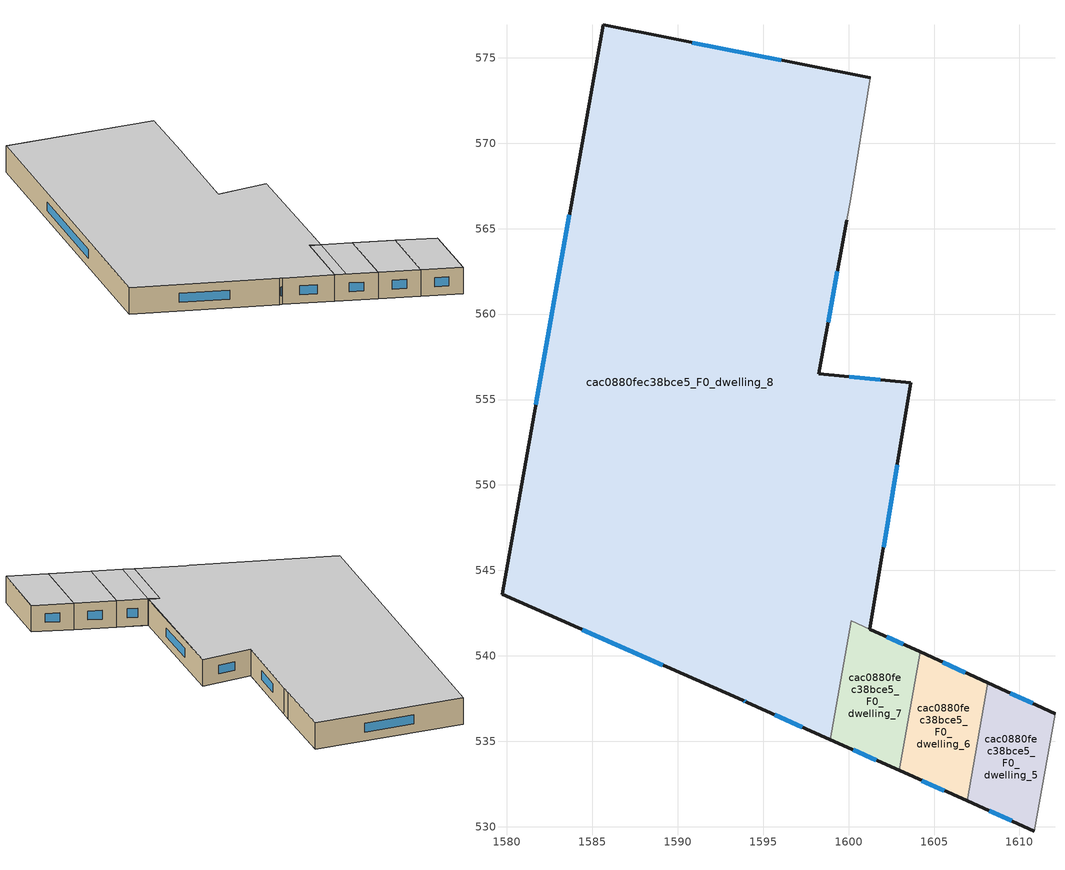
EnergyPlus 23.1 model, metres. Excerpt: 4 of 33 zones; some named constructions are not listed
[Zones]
cac0880fec38bce5_F0_dwelling_5
 floor ground (EU_floor_Construction): 1612.08,536.62 1610.86,529.75 1606.93,531.51 1608.16,538.42 z0
 wall outside (EU_wall_Construction): 1612.08,536.62 1608.16,538.42 / 1606.93,531.51 1610.86,529.75 z0:3
 wall to cac0880fec38bce5_F0_dwelling_6 (EU_wall_Construction): 1608.16,538.42 1606.93,531.51 z0:3
 wall to cac0880fec38bce5_F0_dwelling_4 (EU_wall_Construction): 1610.86,529.75 1612.08,536.62 z0:3
 window (EU_Window_Construction): 1610.77,537.22 1609.46,537.82 / 1608.24,530.93 1609.55,530.34 z1:2
 ceiling to cac0880fec38bce5_F1_dwelling_5 (EU_floor_Construction): 1610.84,529.76 1612.06,536.63 1608.16,538.42 1606.93,531.51 z3
 ceiling to cac0880fec38bce5_F1_dwelling_4 (EU_floor_Construction): 1610.86,529.75 1612.08,536.62 1612.06,536.63 1610.84,529.76 z3
cac0880fec38bce5_F0_dwelling_6
 floor ground (EU_floor_Construction): 1608.16,538.42 1606.93,531.51 1602.95,533.3 1604.18,540.23 z0
 wall outside (EU_wall_Construction): 1608.16,538.42 1604.18,540.23 / 1602.95,533.3 1606.93,531.51 z0:3
 wall to cac0880fec38bce5_F0_dwelling_7 (EU_wall_Construction): 1604.18,540.23 1602.95,533.3 z0:3
 window (EU_Window_Construction): 1606.83,539.02 1605.51,539.63 / 1604.28,532.71 1605.61,532.11 z1:2
 ceiling to cac0880fec38bce5_F1_dwelling_6 (EU_floor_Construction): 1606.89,531.53 1608.11,538.43 1604.18,540.23 1602.95,533.3 z3
 ceiling to cac0880fec38bce5_F1_dwelling_5 (EU_floor_Construction): 1606.93,531.51 1608.16,538.42 1608.11,538.43 1606.89,531.53 z3
cac0880fec38bce5_F0_dwelling_7
 floor ground (EU_floor_Construction): 1604.18,540.23 1602.95,533.3 1598.93,535.11 1600.16,542.06 z0
 wall outside (EU_wall_Construction): 1598.93,535.11 1602.95,533.3 / 1604.18,540.23 1601.25,541.57 z0:3
 wall to cac0880fec38bce5_F0_dwelling_8 (EU_wall_Construction): 1600.16,542.06 1598.93,535.11 / 1601.25,541.57 1600.16,542.07 z0:3
 window (EU_Window_Construction): 1600.27,534.51 1601.61,533.9 / 1603.2,540.68 1602.23,541.12 z1:2
 ceiling to cac0880fec38bce5_F1_dwelling_7 (EU_floor_Construction): 1600,534.63 1601.23,541.58 1600.16,542.07 1598.93,535.11 z3
 ceiling to cac0880fec38bce5_F1_dwelling_6 (EU_floor_Construction): 1602.95,533.3 1604.18,540.23 1601.23,541.58 1600,534.63 z3
cac0880fec38bce5_F0_dwelling_8
 floor ground (EU_floor_Construction): 1601.27,573.84 1600.13,566.75 1599.89,565.5 1598.26,556.52 1603.64,555.98 1601.25,541.57 1600.16,542.07 1598.93,535.11 1594.04,537.3 1593.81,537.4 1579.72,543.6 1585.63,576.92 z0
 wall outside (EU_wall_Construction): 1601.27,573.84 1585.63,576.92 1579.72,543.6 1593.81,537.4 1594.04,537.3 1598.93,535.11 / 1601.25,541.57 1603.64,555.98 1598.26,556.52 1599.89,565.5 z0:3
 wall adiabatic (EU_wall_Construction): 1599.89,565.5 1600.13,566.75 1601.27,573.84 z0:3
 window (EU_Window_Construction): 1595.67,536.57 1597.3,535.84 / 1593.89,537.36 1593.96,537.33 / 1584.42,541.53 1589.11,539.46 / 1583.66,565.81 1581.69,554.7 / 1596.06,574.86 1590.84,575.89 / 1598.8,559.51 1599.35,562.51 / 1601.85,556.16 1600.05,556.34 / 1602.05,546.37 1602.84,551.18 z1:2
 ceiling to cac0880fec38bce5_F1_dwelling_7 (EU_floor_Construction): 1598.93,535.11 1600.16,542.07 1601.23,541.58 1601.57,543.48 1603.64,555.98 1598.26,556.52 1599.89,565.5 1600.13,566.75 1601.27,573.84 1585.63,576.92 1579.72,543.6 1593.81,537.4 1594.04,537.3 z3
 ceiling to cac0880fec38bce5_F1_dwelling_6 (EU_floor_Construction): 1601.25,541.57 1601.57,543.48 1601.23,541.58 z3
[HVACTEMPLATE:THERMOSTAT] Constant Heating Setpoint=20; Constant Cooling Setpoint=50
EU_HeatOnly_cac0880fec38bce5_F0_dwelling_0; EU_HeatOnly_cac0880fec38bce5_F0_dwelling_1; EU_HeatOnly_cac0880fec38bce5_F0_dwelling_2; EU_HeatOnly_cac0880fec38bce5_F0_dwelling_3; EU_HeatOnly_cac0880fec38bce5_F0_dwelling_4; EU_HeatOnly_cac0880fec38bce5_F0_dwelling_5; EU_HeatOnly_cac0880fec38bce5_F0_dwelling_6; EU_HeatOnly_cac0880fec38bce5_F0_dwelling_7; EU_HeatOnly_cac0880fec38bce5_F0_dwelling_8; EU_HeatOnly_cac0880fec38bce5_F1_dwelling_0; EU_HeatOnly_cac0880fec38bce5_F1_dwelling_1; EU_HeatOnly_cac0880fec38bce5_F1_dwelling_2; EU_HeatOnly_cac0880fec38bce5_F1_dwelling_3; EU_HeatOnly_cac0880fec38bce5_F1_dwelling_4; EU_HeatOnly_cac0880fec38bce5_F1_dwelling_5; EU_HeatOnly_cac0880fec38bce5_F1_dwelling_6; EU_HeatOnly_cac0880fec38bce5_F1_dwelling_7; EU_HeatOnly_cac0880fec38bce5_F2_dwelling_0; EU_HeatOnly_cac0880fec38bce5_F2_dwelling_1; EU_HeatOnly_cac0880fec38bce5_F2_dwelling_2; EU_HeatOnly_cac0880fec38bce5_F2_dwelling_3; EU_HeatOnly_cac0880fec38bce5_F2_dwelling_4; EU_HeatOnly_cac0880fec38bce5_F2_dwelling_5; EU_HeatOnly_cac0880fec38bce5_F2_dwelling_6; EU_HeatOnly_cac0880fec38bce5_F2_dwelling_7; EU_HeatOnly_cac0880fec38bce5_F3_dwelling_0; EU_HeatOnly_cac0880fec38bce5_F3_dwelling_1; EU_HeatOnly_cac0880fec38bce5_F3_dwelling_2; EU_HeatOnly_cac0880fec38bce5_F3_dwelling_3; EU_HeatOnly_cac0880fec38bce5_F3_dwelling_4; EU_HeatOnly_cac0880fec38bce5_F3_dwelling_5; EU_HeatOnly_cac0880fec38bce5_F3_dwelling_6; EU_HeatOnly_cac0880fec38bce5_F3_dwelling_7
[SCHEDULE:CONSTANT]
Name | Hourly Value
EU_AlwaysOn | 1
EU_CoolingOff | 0
[SCHEDULE:FILE] Column Number=1; Rows to Skip at Top=0; Number of Hours of Data=8760; Column Separator=Comma; Interpolate to Timestep=No; Minutes per Item=60; Adjust Schedule for Daylight Savings=Yes
Name | File
EU_Step8_GainSchedule_cac0880fec38bce5_F0_dwelling_7_f000 | ../../schedules/cac0880fec38bce5/cac0880fec38bce5_F0_dwelling_7_f000_gain.csv
EU_Step8_GainSchedule_cac0880fec38bce5_F0_dwelling_8_f000 | ../../schedules/cac0880fec38bce5/cac0880fec38bce5_F0_dwelling_8_f000_gain.csv
EU_Step8_GainSchedule_cac0880fec38bce5_F1_dwelling_0_f000 | ../../schedules/cac0880fec38bce5/cac0880fec38bce5_F1_dwelling_0_f000_gain.csv
EU_Step8_GainSchedule_cac0880fec38bce5_F1_dwelling_1_f000 | ../../schedules/cac0880fec38bce5/cac0880fec38bce5_F1_dwelling_1_f000_gain.csv
EU_Step8_GainSchedule_cac0880fec38bce5_F1_dwelling_2_f000 | ../../schedules/cac0880fec38bce5/cac0880fec38bce5_F1_dwelling_2_f000_gain.csv
EU_Step8_GainSchedule_cac0880fec38bce5_F1_dwelling_3_f000 | ../../schedules/cac0880fec38bce5/cac0880fec38bce5_F1_dwelling_3_f000_gain.csv
EU_Step8_GainSchedule_cac0880fec38bce5_F1_dwelling_4_f000 | ../../schedules/cac0880fec38bce5/cac0880fec38bce5_F1_dwelling_4_f000_gain.csv
EU_Step8_GainSchedule_cac0880fec38bce5_F1_dwelling_5_f000 | ../../schedules/cac0880fec38bce5/cac0880fec38bce5_F1_dwelling_5_f000_gain.csv
EU_Step8_GainSchedule_cac0880fec38bce5_F1_dwelling_6_f000 | ../../schedules/cac0880fec38bce5/cac0880fec38bce5_F1_dwelling_6_f000_gain.csv
EU_Step8_GainSchedule_cac0880fec38bce5_F1_dwelling_7_f000 | ../../schedules/cac0880fec38bce5/cac0880fec38bce5_F1_dwelling_7_f000_gain.csv
EU_Step8_GainSchedule_cac0880fec38bce5_F2_dwelling_0_f000 | ../../schedules/cac0880fec38bce5/cac0880fec38bce5_F2_dwelling_0_f000_gain.csv
EU_Step8_GainSchedule_cac0880fec38bce5_F2_dwelling_1_f000 | ../../schedules/cac0880fec38bce5/cac0880fec38bce5_F2_dwelling_1_f000_gain.csv
EU_Step8_GainSchedule_cac0880fec38bce5_F2_dwelling_2_f000 | ../../schedules/cac0880fec38bce5/cac0880fec38bce5_F2_dwelling_2_f000_gain.csv
EU_Step8_GainSchedule_cac0880fec38bce5_F2_dwelling_3_f000 | ../../schedules/cac0880fec38bce5/cac0880fec38bce5_F2_dwelling_3_f000_gain.csv
EU_Step8_GainSchedule_cac0880fec38bce5_F2_dwelling_4_f000 | ../../schedules/cac0880fec38bce5/cac0880fec38bce5_F2_dwelling_4_f000_gain.csv
EU_Step8_GainSchedule_cac0880fec38bce5_F2_dwelling_5_f000 | ../../schedules/cac0880fec38bce5/cac0880fec38bce5_F2_dwelling_5_f000_gain.csv
EU_Step8_GainSchedule_cac0880fec38bce5_F2_dwelling_6_f000 | ../../schedules/cac0880fec38bce5/cac0880fec38bce5_F2_dwelling_6_f000_gain.csv
EU_Step8_GainSchedule_cac0880fec38bce5_F2_dwelling_7_f000 | ../../schedules/cac0880fec38bce5/cac0880fec38bce5_F2_dwelling_7_f000_gain.csv
EU_Step8_GainSchedule_cac0880fec38bce5_F3_dwelling_0_f000 | ../../schedules/cac0880fec38bce5/cac0880fec38bce5_F3_dwelling_0_f000_gain.csv
EU_Step8_GainSchedule_cac0880fec38bce5_F3_dwelling_1_f000 | ../../schedules/cac0880fec38bce5/cac0880fec38bce5_F3_dwelling_1_f000_gain.csv
EU_Step8_GainSchedule_cac0880fec38bce5_F3_dwelling_2_f000 | ../../schedules/cac0880fec38bce5/cac0880fec38bce5_F3_dwelling_2_f000_gain.csv
EU_Step8_GainSchedule_cac0880fec38bce5_F3_dwelling_3_f000 | ../../schedules/cac0880fec38bce5/cac0880fec38bce5_F3_dwelling_3_f000_gain.csv
EU_Step8_GainSchedule_cac0880fec38bce5_F3_dwelling_4_f000 | ../../schedules/cac0880fec38bce5/cac0880fec38bce5_F3_dwelling_4_f000_gain.csv
EU_Step8_GainSchedule_cac0880fec38bce5_F3_dwelling_5_f000 | ../../schedules/cac0880fec38bce5/cac0880fec38bce5_F3_dwelling_5_f000_gain.csv
EU_Step8_GainSchedule_cac0880fec38bce5_F3_dwelling_6_f000 | ../../schedules/cac0880fec38bce5/cac0880fec38bce5_F3_dwelling_6_f000_gain.csv
EU_Step8_GainSchedule_cac0880fec38bce5_F3_dwelling_7_f000 | ../../schedules/cac0880fec38bce5/cac0880fec38bce5_F3_dwelling_7_f000_gain.csv
